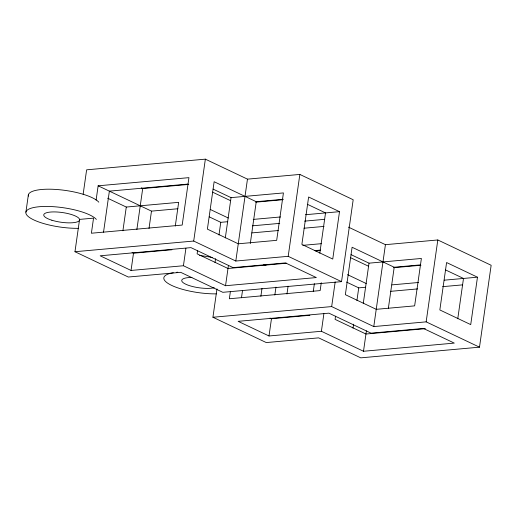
<?xml version="1.0" encoding="UTF-8"?>
<svg xmlns="http://www.w3.org/2000/svg" width="517" height="517" viewBox="0 0 517 517"><rect width="100%" height="100%" fill="white"/><g stroke="black" fill="none" stroke-linecap="round" stroke-linejoin="round"><path stroke-width="0.78" d="M25.902 212.132L28.357 194.89M83.147 194.269L86.623 169.828L205.359 159.152L247.469 179.141L299.854 174.429L353.189 199.743L341.53 281.642L222.801 292.312L180.692 272.33L128.306 277.034L74.971 251.721L79.573 219.395L93.538 218.142L91.393 233.225L182.191 225.063L188.938 177.648L98.14 185.81L96.104 200.105M103.523 232.23L109.371 191.141L188.11 184.065M122.904 230.763L126.284 207.052L107.607 198.192M131.047 270.449L100.169 255.792L190.967 247.63L233.07 267.619L285.455 262.907L316.333 277.564L225.541 285.727L183.432 265.744L131.047 270.449L133.502 253.214L132.068 252.529M136.876 229.503L142.705 188.556L141.264 187.878M149.006 228.514L151.481 211.13L98.14 185.81M175.289 226.052L178.662 202.347L126.284 207.052M183.432 265.744L185.92 248.25M341.53 281.642L288.195 256.322L235.81 261.033L193.707 241.045L205.359 159.152M197.565 250.667L197.113 253.834L227.991 268.485L286.651 263.218M215.033 262.63L215.595 258.681M218.969 234.977L220.772 222.329L209.282 216.875M348.406 227.099L385.43 244.67L437.815 239.966L491.15 265.279L479.492 347.172L360.763 357.848L318.653 337.859L266.268 342.571L212.933 317.257L216.972 288.867M225.309 237.936L231.047 197.636L213.094 189.112M225.541 285.727L228.443 265.324M230.375 291.614L229.354 298.755L320.152 290.593L321.277 282.696M235.81 261.033L247.469 179.141M241.484 297.766L242.499 290.651M250.28 243.591L256.245 201.708L214.135 181.725L207.388 229.134L238.266 243.791L276.679 240.34L283.426 192.925L231.047 197.636M260.872 296.293L261.996 288.389M269.008 335.985L238.13 321.328L328.928 313.166L371.038 333.155L423.417 328.444L454.294 343.101L363.503 351.263L321.393 331.274L269.008 335.985L271.464 318.743L270.029 318.065M274.837 295.039L275.962 287.135M288.195 256.322L299.854 174.429M286.967 294.044L288.092 286.147M313.25 291.582L314.375 283.684M319.803 253.214L325.536 212.914L307.583 204.389M321.393 331.274L323.881 313.787M339.507 211.66L332.754 259.069L301.876 244.412L308.623 197.003L339.507 211.66L305.45 214.717M479.492 347.172L426.157 321.858L373.778 326.57L331.668 306.581L335.178 281.933M335.527 316.204L335.074 319.364L365.952 334.021L425.413 328.676M353.001 328.166L353.563 324.211M356.937 300.506L358.733 287.866L346.526 282.069M363.27 303.473L369.009 263.166L351.056 254.648M363.503 351.263L366.404 330.861M373.778 326.57L385.43 244.67M388.357 308.332L394.206 267.244L352.096 247.255L345.35 294.671L376.227 309.328L414.64 305.87L421.387 258.461L369.009 263.166M426.157 321.858L437.815 239.966M457.765 318.75L463.497 278.443L445.544 269.926M477.469 277.19L470.722 324.605L439.838 309.948L446.591 262.533L477.469 277.19L444.213 280.182M142.705 188.556L188.737 184.42M151.481 211.13L177.887 208.752M256.245 201.708L283.452 199.265M255.676 202.173L282.192 199.788M220.772 222.329L227.758 221.703M253.22 219.415L280.537 216.959M252.399 225.826L279.716 223.37M304.623 221.134L324.715 219.324M251.863 232.908L278.34 230.53M304.009 228.217L324.069 226.414M74.971 251.721L193.707 241.045M133.502 253.214L171.915 249.756M302.794 245.349L321.277 243.688M314.827 250.609L320.45 250.099M315.59 250.952L320.346 250.525M394.206 267.244L420.612 264.866M393.637 267.709L420.954 265.253M358.733 287.866L365.719 287.239M391.989 284.873L418.505 282.489M390.361 291.362L417.678 288.906M442.584 286.664L462.676 284.861M212.933 317.257L331.668 306.581M271.464 318.743L309.877 315.292M212.513 192.117L230.66 200.732M350.474 257.653L368.621 266.268M210.322 209.488L228.275 218.006M347.566 274.676L366.236 283.542M263.851 264.517L266.003 265.538M216.507 293.863A36.177 9.791 8.1 0 1 171.269 285.216A36.177 9.791 8.1 0 1 173.337 272.743M176.594 272.317A36.177 9.791 8.1 0 1 177.764 272.213M214.238 287.717A18.089 4.892 8.1 0 1 185.933 284.292A18.089 4.892 8.1 0 1 191.904 277.448M199.588 255.488A36.177 9.791 8.1 0 1 212.209 257.531M78.545 228.327A36.177 9.791 8.1 0 1 28.855 217.024A36.177 9.791 8.1 0 1 49.884 206.503A36.177 9.791 8.1 0 1 96.343 219.421M28.39 196.13A36.177 9.791 8.1 0 1 58.272 189.623A36.177 9.791 8.1 0 1 98.799 202.179M51.887 220.236A18.089 4.892 8.1 0 0 79.586 220.016A18.089 4.892 8.1 0 0 53.6 211.912A18.089 4.892 8.1 0 0 51.887 220.236"/></g></svg>
